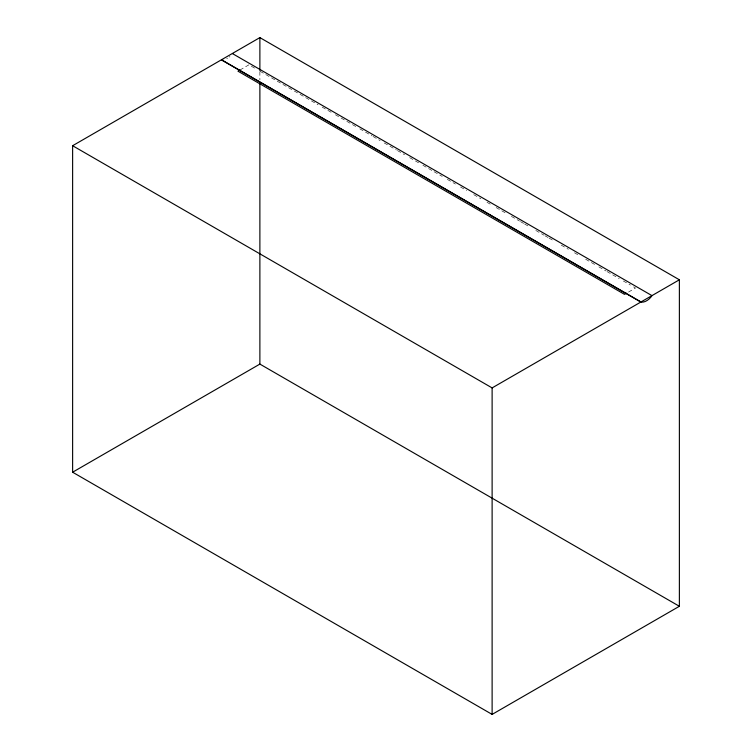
<?xml version="1.0" encoding="UTF-8"?>
<svg xmlns="http://www.w3.org/2000/svg" width="752" height="752" viewBox="0 0 752 752"><rect width="100%" height="100%" fill="white"/><g stroke="black" fill="none" stroke-linecap="round" stroke-linejoin="round"><path stroke-width="0.56" stroke-dasharray="3.76 2.82" d="M229.191 57.067L229.933 56.503M227.574 58.139L226.69 58.656M239.944 70.011L248.921 64.822L256.037 68.94M628.531 292.058L635.515 288.025L631.445 285.675M260.107 71.29L318.096 104.763M322.166 107.113L331.322 112.405M335.392 114.755L355.743 126.496M359.813 128.846L372.014 135.896M373.039 136.488L380.155 140.596M384.225 142.946L396.436 149.996M397.451 150.579L404.576 154.696M409.661 157.629L418.817 162.921M422.887 165.261L433.058 171.136M434.073 171.729L442.214 176.429M447.299 179.361L455.439 184.061M460.525 186.994L466.635 190.519M473.751 194.636L480.876 198.744M486.976 202.269L491.047 204.619M496.132 207.552L505.288 212.844M511.398 216.369L519.529 221.069M520.553 221.652L523.599 223.419M524.623 224.002L529.709 226.935M535.809 230.46L543.95 235.16M544.965 235.752L548.02 237.51M549.035 238.102L554.121 241.035M561.246 245.143L568.362 249.26M574.472 252.785L578.542 255.135M585.658 259.243L594.813 264.535M598.883 266.875L606.009 270.993M607.024 271.575L619.234 278.625M623.305 280.975L630.42 285.083M259.882 71.656L259.882 79.881"/><path stroke-width="1.13" d="M72.624 145.719L259.882 37.6L679.376 279.791L679.376 606.281L492.118 714.4L72.624 472.209L72.624 145.719L492.118 387.91L679.376 279.791M239.944 70.011L237.952 71.158L624.545 294.361L626.538 293.205M72.624 472.209L259.882 364.09L679.376 606.281M223.024 60.198L221.502 59.765L640.995 301.956C644.652 303.122 650.057 298.976 651.965 295.621L232.471 53.608M221.502 59.934L640.995 302.135M492.118 387.91L492.118 714.4M259.882 37.6L259.882 70.481M259.882 83.406L259.882 364.09"/></g></svg>
